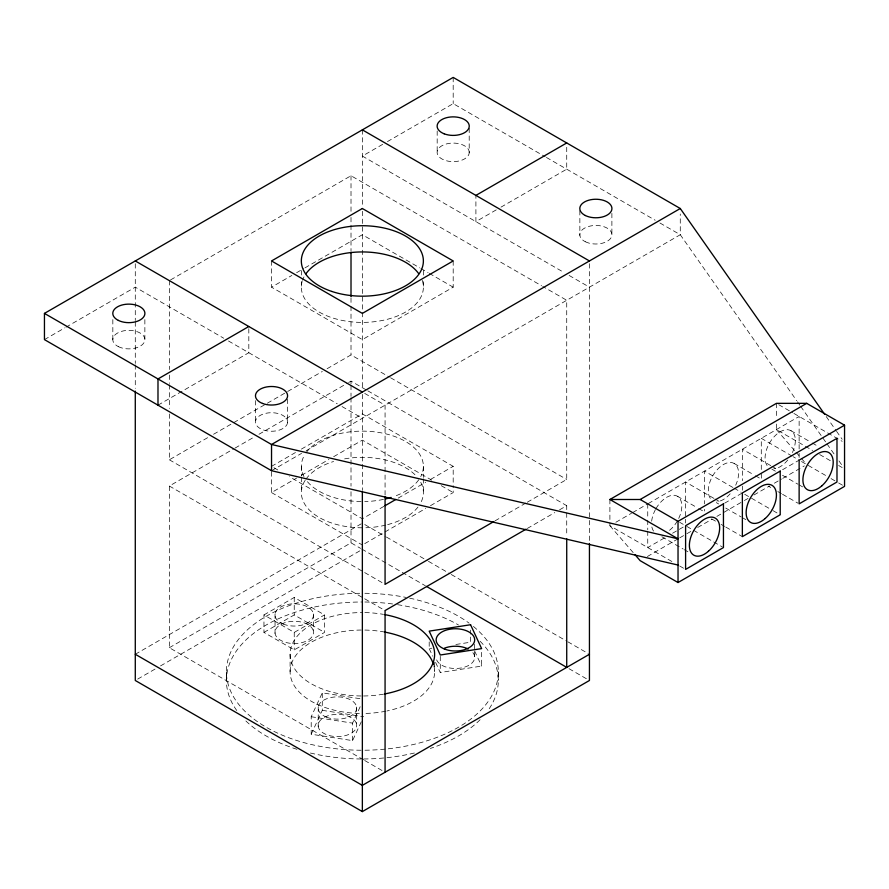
<?xml version="1.0" encoding="UTF-8"?>
<svg xmlns="http://www.w3.org/2000/svg" width="889" height="889" viewBox="0 0 889 889"><rect width="100%" height="100%" fill="white"/><g stroke="black" fill="none" stroke-linecap="round" stroke-linejoin="round"><path stroke-width="0.67" stroke-dasharray="4.45 3.33" d="M361.312 721.757L352.566 740.615L311.206 734.214L311.206 716.734L322.285 692.853L360.978 698.843M311.206 734.214L322.285 710.333L322.285 692.853M352.566 740.615L352.566 723.135L361.312 704.277M44.45 339.62L64.764 327.885M65.964 327.196L135.284 287.169L223.728 338.231M382.681 144.34L362.356 156.075L564.337 272.679M387.46 141.584L453.19 103.635L545.224 156.764M170.544 279.924L351.011 175.733L541.568 285.758M271.534 260.955L271.534 287.169L291.848 275.446M296.626 272.679L303.794 268.545M304.994 267.856L362.356 234.729L419.73 267.856M157.986 405.162L248.82 352.722L248.82 326.507M496.218 209.893L475.904 221.628L475.904 195.402M500.996 207.137L566.726 169.177L566.726 145.718M453.19 260.955L453.19 287.169L362.356 339.62L271.534 287.169M169.343 413.963L169.343 459.791L208.782 437.021M213.56 434.265L266.155 403.906M267.345 403.217L286.469 392.171M287.658 391.482L322.318 371.469M327.108 368.713L351.011 354.911L389.36 377.058M363.501 759.806L169.343 647.714L169.343 486.016L233.885 448.756M235.074 448.067L254.198 437.021M258.977 434.265L347.421 383.203M348.621 382.514L351.011 381.137L366.59 390.127M271.534 466.347L295.437 452.545M301.404 449.101L362.356 413.907L453.19 466.347L453.19 484.294M271.534 470.714L301.582 453.368M306.183 450.712L680.274 234.729L680.274 214.027M271.534 471.87L271.534 492.573L296.626 478.082M301.404 475.326L328.897 459.446M333.675 456.69L362.356 440.133L431.676 480.149M383.87 506.374L362.356 518.787L289.458 476.704M398.216 498.096L425.709 482.216M430.487 479.46L453.19 466.347M135.284 654.271L361.156 523.854M169.343 647.714L351.011 542.835L360.59 548.369M364.746 543.635L425.709 508.441M430.487 505.685L453.19 492.573L453.19 485.672M137.684 679.096L155.708 668.695M160.509 665.917L361.156 550.08M263.955 614.932L294.237 597.452L324.518 614.932L324.518 632.412L294.237 649.892L263.955 632.412L263.955 614.932L294.237 632.412L324.518 614.932M263.955 632.412L294.237 614.932L324.518 632.412M495.017 520.865L526.099 502.918M527.288 502.229L566.726 479.46L566.726 300.282L542.757 286.447M527.288 528.455L554.78 512.586M559.559 509.819L566.726 505.685L566.726 536.089M615.888 522.254L631.468 513.264M632.668 512.575L647.036 504.274M648.237 503.585L799.133 416.463L799.133 451.968M664.305 538.001L647.748 547.568L647.748 531.178M672.584 533.222L683.23 527.077M724.624 503.185L742.359 492.939M782.576 469.725L799.133 460.169L793.221 456.746M647.37 556.525L678.518 538.545M679.718 537.856L685.708 534.389M686.897 533.7L691.698 530.933M697.687 527.477L712.056 519.176M716.856 516.409L743.204 501.196M744.404 500.496L748.005 498.429M753.994 494.962L769.563 485.972M774.352 483.205L781.542 479.06M782.742 478.371L804.312 465.914M429.198 641.891L429.198 648.614L431.865 648.203M455.879 644.481L470.559 642.214L470.559 635.491M435.61 662.438L440.277 672.495L481.638 666.094L481.638 649.959M322.285 710.333L363.645 716.734M311.206 716.734L352.566 723.135M546.413 157.453L655.171 220.239M659.949 223.006L680.274 234.729L796.7 400.695M569.127 275.446L589.44 287.169M778.753 404.695L792.732 412.763M793.899 413.441L842.183 441.322M790.921 430.698L811.024 442.3M812.202 442.989L818.113 446.4M776.43 424.053L776.43 429.576L812.613 450.467M819.714 454.568L831.537 461.391M838.638 465.492L842.183 467.536M792.043 456.068L761.284 438.31L761.284 471.092M801.5 461.524L826.814 476.137M831.071 478.604L837.449 482.283M838.638 482.971L844.55 486.383M770.752 465.625L742.359 449.234L742.359 480.649M771.93 466.314L777.842 469.725M771.874 469.148L775.419 471.192M782.52 475.293L797.889 484.172M799.078 484.849L802.623 486.894M420.919 268.545L428.098 272.679M429.287 273.379L453.19 287.169M734.147 463.469L754.25 475.082M755.439 475.759L761.351 479.182L761.284 472.459M768.385 486.116L770.752 487.472M777.842 491.573L781.398 493.617M782.576 494.306L797.955 503.185M732.903 487.472L704.521 471.092L704.521 503.863M734.081 488.161L741.182 492.25M744.726 494.306L771.93 510.008M773.119 510.697L780.209 514.787M713.978 498.407L685.597 482.016L685.597 522.988M715.167 499.085L721.079 502.496M716.29 502.607L718.645 503.974M725.746 508.064L741.126 516.942M742.304 517.62L745.849 519.676M677.374 496.251L697.487 507.852M698.665 508.541L704.577 511.953L704.521 509.33M711.611 518.887L716.345 521.621M721.079 524.354L724.624 526.399M725.802 527.077L742.359 536.645M679.685 522.299L683.23 524.343M686.775 526.399L722.257 546.879M390.56 377.747L566.726 479.46M661.883 536.745L683.174 549.035M684.352 549.713L687.897 551.769M609.898 499.496L609.898 525.71L673.773 562.593M679.685 566.004L685.597 569.416M367.79 390.816L566.726 505.685M364.69 393.405L385.07 405.162L385.07 495.451M228.506 340.998L337.264 403.784M342.043 406.551L362.356 418.274M441.244 485.672L453.19 492.573M273.923 467.725L279.891 471.181M364.768 524.554L385.193 536.345M386.393 537.034L427.242 560.626M428.442 561.315L450.067 573.805M451.268 574.494L566.615 641.091M567.815 641.78L588.24 653.571M271.534 492.573L362.356 545.013M361.79 549.058L425.309 585.729M569.016 668.695L587.04 679.096M169.343 459.791L363.501 571.883M364.69 572.583L385.07 584.34M169.343 486.016L363.501 598.108M364.69 598.797L385.07 610.565M364.69 760.495L385.07 772.263M776.43 429.576L795.122 451.168M796.022 452.19L800.467 457.335M801.356 458.368L805.812 463.502M609.898 525.71L633.946 553.48M826.203 416.541L835.782 430.176M836.571 431.321L842.161 439.277M797.5 401.839L799.889 405.251M800.689 406.384L822.225 437.077M823.014 438.21L826.203 442.755M827.003 443.9L835.782 456.401M838.972 460.947L842.161 465.492M474.637 651.015L481.638 666.094M429.198 648.614L432.699 656.149M799.133 453.334L799.133 457.435M776.43 403.35L776.43 418.53M742.359 486.116L742.359 490.206M647.748 503.863L647.748 518.887M647.748 520.254L647.748 529.811M611.888 213.36L611.888 234.051M589.44 263.711L589.44 542.09M579.861 210.571L579.861 235.407M498.307 671.751L498.307 680.485M474.615 644.281L474.615 658.316M470.559 630.112L470.559 634.146M469.203 128.194L469.203 153.03A16.058 9.268 0 0 1 444.167 160.031A16.058 9.268 0 0 1 446.2 144.007A16.058 9.268 0 0 1 469.203 153.03M453.19 77.41L453.19 103.635M440.277 656.349L440.277 672.495M437.177 130.983L437.177 151.686M434.621 662.338L434.621 671.751M423.375 270.612L423.375 276.135M423.375 281.657L423.375 287.169M423.375 466.347L423.375 477.393M423.375 478.771L423.375 492.573M362.356 129.85L362.356 206.026M362.356 211.271L362.356 388.826M362.356 394.372L362.356 490.384M356.622 707.022L356.622 726.446A19.269 11.124 0 0 1 326.374 734.592A19.269 11.124 0 0 1 329.286 715.389A19.269 11.124 0 0 1 356.622 726.446M351.011 175.733L351.011 211.849M351.011 217.405L351.011 250.742M351.011 297.971L351.011 304.916M351.011 306.294L351.011 354.911M351.011 381.137L351.011 383.904M351.011 385.281L351.011 396.338M351.011 397.716L351.011 486.172M351.011 491.695L351.011 542.835M318.229 707.022L318.229 726.446M313.428 613.966L313.428 633.39A19.269 11.124 0 0 1 283.18 641.525A19.269 11.124 0 0 1 286.091 622.333A19.269 11.124 0 0 1 313.428 633.39M301.349 270.612L301.349 276.135M301.349 281.657L301.349 287.169M301.349 466.347L301.349 476.015M301.349 477.393L301.349 492.573M294.237 597.452L294.237 614.932M294.237 632.412L294.237 649.892M290.103 654.271L290.103 671.751A72.253 41.716 0 0 0 362.356 713.467M287.547 399.205L287.547 422.664A16.058 9.268 0 0 1 262.511 429.654A16.058 9.268 0 0 1 264.533 413.641A16.058 9.268 0 0 1 287.547 422.664M275.045 613.966L275.045 633.39M255.51 400.617L255.51 421.308M226.417 671.751L226.417 680.485M169.343 280.624L169.343 369.513M169.343 375.069L169.343 383.403M169.343 384.793L169.343 408.407M144.863 319.618L144.863 338.942M135.284 263.711L135.284 320.507M135.284 321.885L135.284 363.434M135.284 364.823L135.284 388.36M112.836 319.596L112.836 340.287M767.096 465.547A21.414 12.357 -60 0 1 771.096 440.533A21.414 12.357 -60 0 1 791.099 430.809A21.414 12.357 -60 0 1 791.977 453.446M787.776 460.002A21.414 12.357 -60 0 1 773.808 468.77M710.333 498.318A21.414 12.357 -60 0 1 714.123 473.626A21.414 12.357 -60 0 1 733.958 463.369A21.414 12.357 -60 0 1 735.692 485.216M730.136 493.817A21.414 12.357 -60 0 1 717.045 501.552M655.971 508.608A21.414 12.357 -60 0 1 676.807 495.951A21.414 12.357 -60 0 1 678.44 518.998M677.374 520.965A21.414 12.357 -60 0 1 668.65 530.977M653.559 531.1A21.414 12.357 -60 0 1 651.659 525.732M651.659 521.176A21.414 12.357 -60 0 1 655.426 509.586M422.208 280.302A61.019 35.227 0 0 1 363.357 322.396A61.019 35.227 0 0 1 302.16 281.435M302.516 280.302A61.019 35.227 0 0 1 303.971 276.946M305.994 452.868A61.019 35.227 0 0 1 382.915 433.187A61.019 35.227 0 0 1 420.753 476.582M418.73 479.827A61.019 35.227 0 0 1 393.727 496.562M383.481 499.396A61.019 35.227 0 0 1 364.757 501.552M361.167 501.574A61.019 35.227 0 0 1 306.783 480.893M303.971 476.582A61.019 35.227 0 0 1 303.971 456.124M420.753 482.349A61.019 35.227 0 0 1 420.753 502.796M417.941 507.108A61.019 35.227 0 0 1 386.815 524.843M385.715 525.121A61.019 35.227 0 0 1 364.757 527.777M362.356 527.799A61.019 35.227 0 0 1 305.26 480.16M305.994 479.093A61.019 35.227 0 0 1 333.597 461.502M344.643 458.857A61.019 35.227 0 0 1 416.174 475.971M472.881 652.648A19.269 11.124 0 0 1 460.402 668.095A19.269 11.124 0 0 1 436.221 658.316M433.854 665.705A72.253 41.716 0 0 1 387.071 710.944M385.882 711.189A72.253 41.716 0 0 1 364.879 713.434M290.103 671.751A72.253 41.716 0 0 1 362.356 630.034M364.879 630.057A72.253 41.716 0 0 1 384.693 632.068M473.381 626.445A135.95 78.488 0 0 1 483.083 707.833A135.95 78.488 0 0 1 362.356 750.238M361.09 750.238A135.95 78.488 0 0 1 226.417 671.384A135.95 78.488 0 0 1 362.356 593.263M364.901 593.274A135.95 78.488 0 0 1 406.062 597.419M409.651 598.164A135.95 78.488 0 0 1 469.125 623.156M480.093 641.247A135.95 78.488 0 0 1 487.961 710.522M480.093 719.734A135.95 78.488 0 0 1 430.332 748.46M414.385 753.005A135.95 78.488 0 0 1 362.356 758.973M361.09 758.973A135.95 78.488 0 0 1 310.339 753.005M296.97 749.305A135.95 78.488 0 0 1 244.631 719.734M236.763 710.522A135.95 78.488 0 0 1 362.356 601.997M364.901 602.009A135.95 78.488 0 0 1 392.616 603.964M397.55 604.676A135.95 78.488 0 0 1 458.491 624.989M383.481 694.165A72.253 41.716 0 0 1 362.356 695.987M361.101 695.976A72.253 41.716 0 0 1 290.103 653.904A72.253 41.716 0 0 1 362.356 612.554M364.879 612.577A72.253 41.716 0 0 1 383.481 614.377M585.373 241.752A16.058 9.268 0 0 0 611.643 236.474A16.058 9.268 0 0 0 590.596 225.973A16.058 9.268 0 0 0 585.373 241.752M118.359 346.632A16.058 9.268 0 0 0 144.618 341.354A16.058 9.268 0 0 0 123.571 330.864A16.058 9.268 0 0 0 118.359 346.632M326.374 717.112A19.269 11.124 0 0 0 356.622 708.966A19.269 11.124 0 0 0 329.286 697.909A19.269 11.124 0 0 0 326.374 717.112M283.18 624.045A19.269 11.124 0 0 0 313.428 615.91A19.269 11.124 0 0 0 286.091 604.853A19.269 11.124 0 0 0 283.18 624.045"/><path stroke-width="1.33" d="M678.029 565.048L271.534 470.714L44.45 339.62L44.45 313.395L453.19 77.41L680.274 208.515L824.614 414.263M248.82 326.507L157.986 378.947L157.986 405.162M475.904 195.402L566.726 142.962M680.274 208.515L271.534 444.5L44.45 313.395M385.07 505.685L395.827 499.474M493.828 521.554L385.07 584.34L385.07 496.84M526.099 529.144L385.07 610.565L385.07 772.263M271.534 470.714L271.534 444.5L678.029 538.823L609.898 499.496L776.43 403.35L806.701 403.35L844.55 425.198L844.55 486.383L678.029 582.528L640.18 560.681L634.835 554.503M609.898 499.496L640.18 499.496L806.701 403.35M640.18 499.496L678.029 521.343L844.55 425.198M589.44 654.271L362.356 785.365L135.284 654.271M135.284 391.138L135.284 680.485L362.356 811.59L589.44 680.485L589.44 543.479M362.356 129.85L589.44 260.955M135.284 260.955L362.356 392.06M426.509 586.418L566.726 667.372L566.726 538.845M678.029 521.343L678.029 582.528M362.356 491.773L362.356 811.59M351.011 252.132L351.011 296.582M305.994 273.69A61.019 35.227 0 0 1 362.356 251.943A61.019 35.227 0 0 1 418.73 273.69M391.127 497.418A61.019 35.227 0 0 1 385.715 498.896M444.367 648.237A19.269 11.124 0 0 1 468.225 649.037M384.693 614.588A72.253 41.716 0 0 1 434.621 654.271A72.253 41.716 0 0 1 384.693 693.942M384.693 632.068A72.253 41.716 0 0 1 433.521 664.505M362.356 208.515L271.534 260.955L362.356 313.395L453.19 260.955L362.356 208.515M723.446 503.863L685.597 525.71L685.597 569.416L723.446 547.568L723.446 503.863M780.209 471.092L742.359 492.939L742.359 536.645L780.209 514.787L780.209 471.092M836.982 438.31L799.133 460.158L799.133 503.863L836.982 482.016L836.982 438.31M470.559 624.734L429.198 631.134L440.277 655.004L481.638 648.614L470.559 624.734M821.981 485.716A21.414 12.357 -60 0 0 828.759 452.545A21.414 12.357 -60 0 0 803.434 475.004A21.414 12.357 -60 0 0 821.981 485.716M765.207 518.487A21.414 12.357 -60 0 0 771.996 485.327A21.414 12.357 -60 0 0 746.66 507.786A21.414 12.357 -60 0 0 765.207 518.487M708.433 551.258A21.414 12.357 -60 0 0 715.223 518.098A21.414 12.357 -60 0 0 689.897 540.556A21.414 12.357 -60 0 0 708.433 551.258M331.853 291.459A61.019 35.227 0 0 0 423.375 260.955A61.019 35.227 0 0 0 331.853 230.44A61.019 35.227 0 0 0 331.853 291.459M444.167 133.806A16.058 9.268 0 0 0 469.203 126.816A16.058 9.268 0 0 0 446.2 117.793A16.058 9.268 0 0 0 444.167 133.806M585.373 215.527A16.058 9.268 0 0 0 611.643 210.249A16.058 9.268 0 0 0 590.596 199.758A16.058 9.268 0 0 0 585.373 215.527M118.359 320.407A16.058 9.268 0 0 0 144.618 315.128A16.058 9.268 0 0 0 123.571 304.638A16.058 9.268 0 0 0 118.359 320.407M262.511 403.439A16.058 9.268 0 0 0 287.547 396.45A16.058 9.268 0 0 0 264.533 387.426A16.058 9.268 0 0 0 262.511 403.439M444.367 648.981A19.269 11.124 0 0 0 474.615 640.836A19.269 11.124 0 0 0 447.278 629.79A19.269 11.124 0 0 0 444.367 648.981"/></g></svg>
